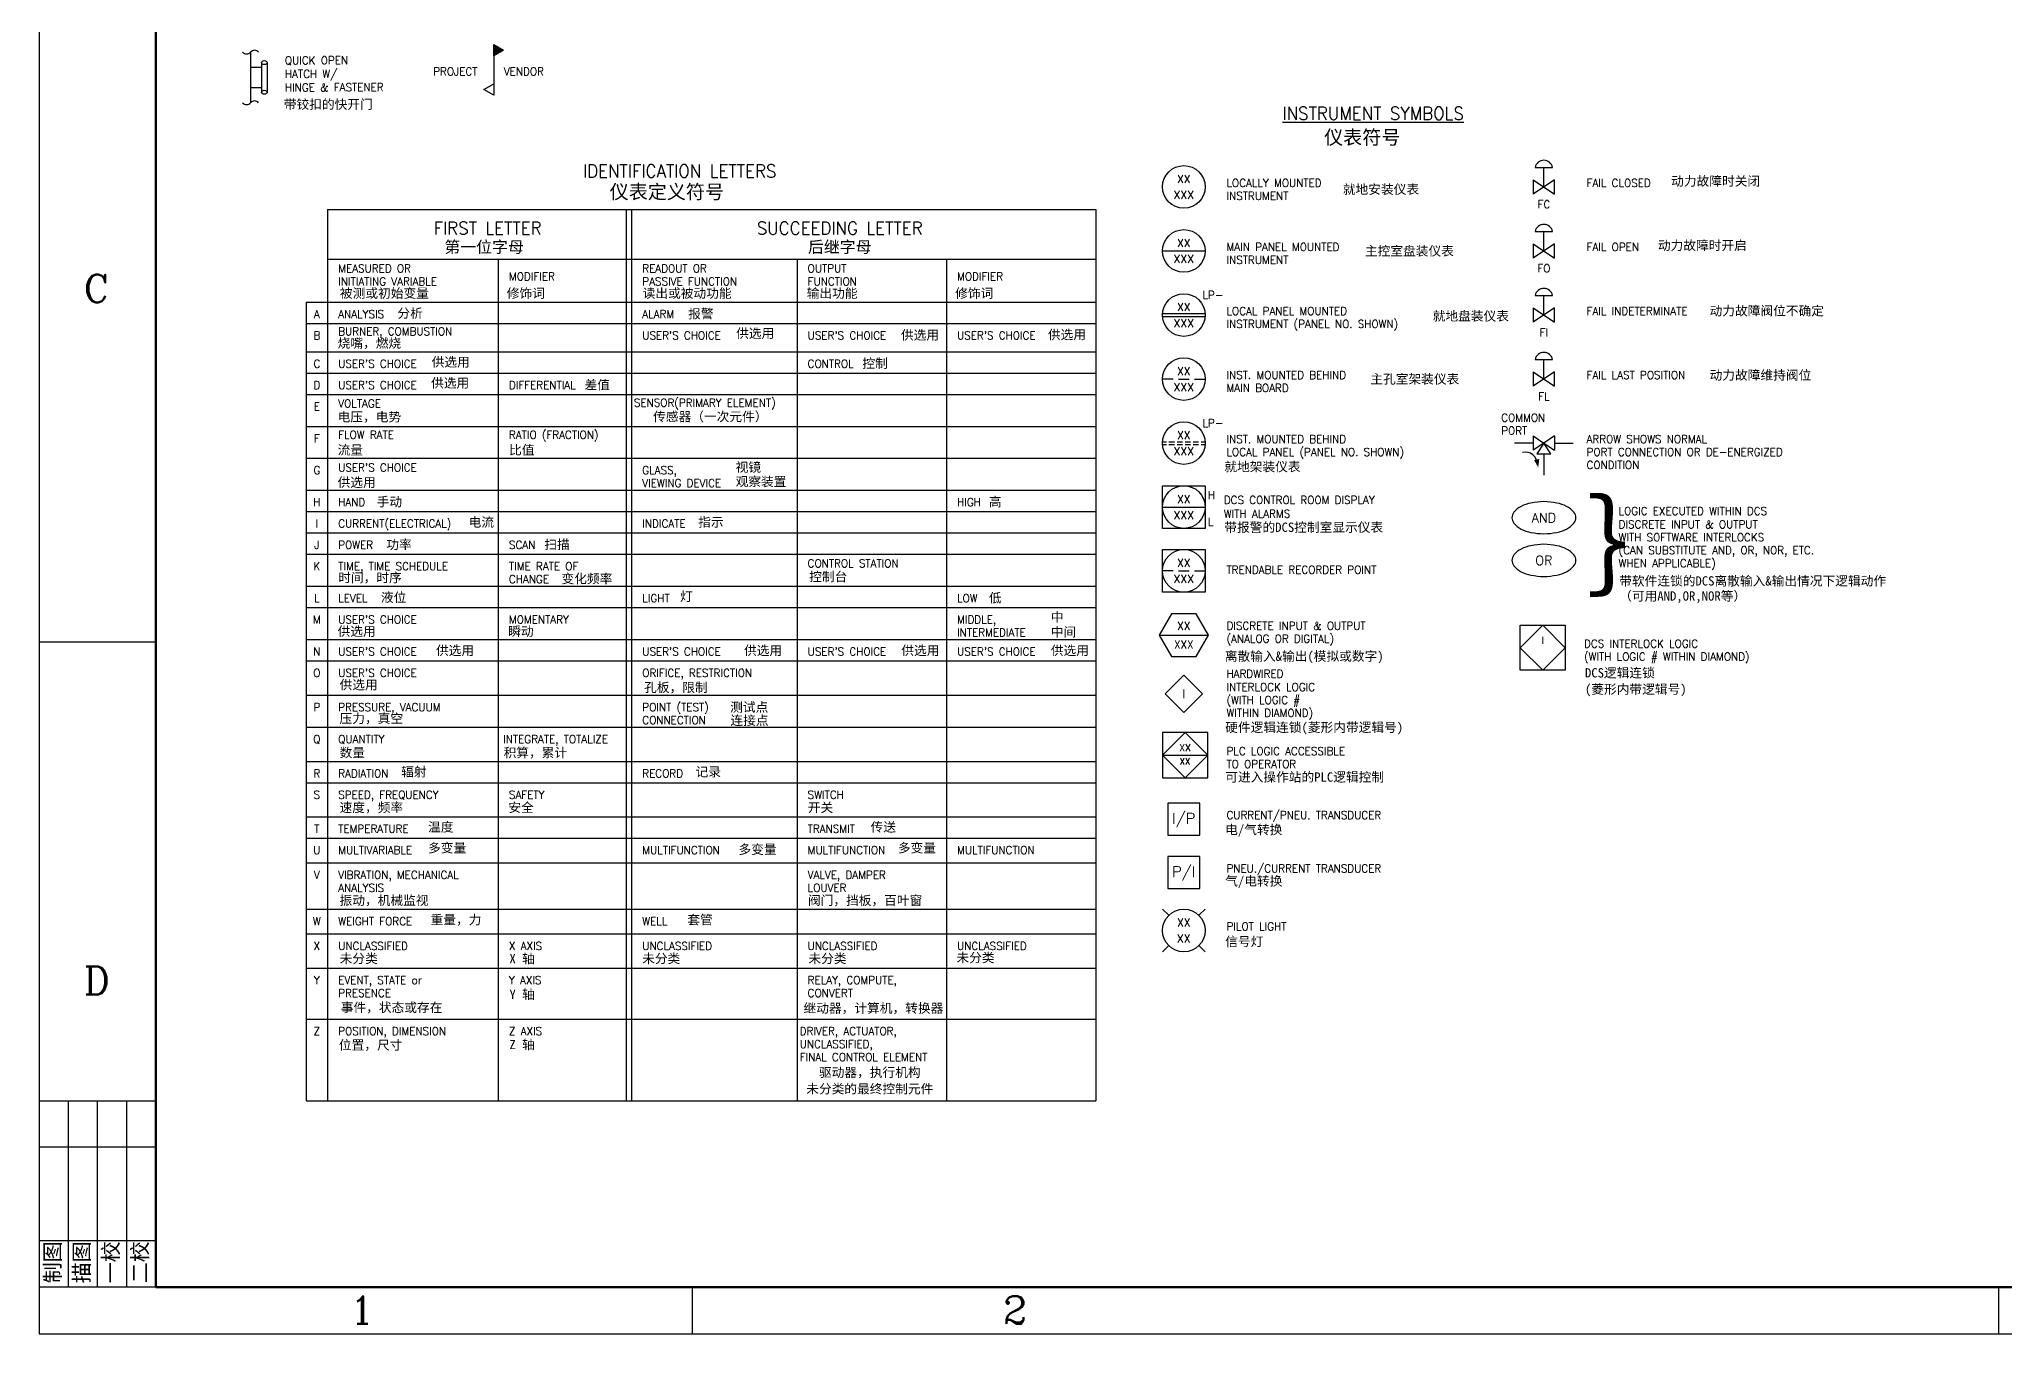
# Model space of a CAD drawing. Extents: x -384 to 457, y -225 to 369.
# Drawn here: x -384.4 to 37.4, y -225.4 to 52.4 of the extents above; entities that cross this region are included whole.
import ezdxf
from ezdxf.enums import TextEntityAlignment as Align

# ---------------------------------------------------------------- set-up
doc = ezdxf.new("R2010")
doc.units = 0
doc.header["$LTSCALE"] = 0.5
doc.header["$MEASUREMENT"] = 0
doc.layers.get('0').update_dxf_attribs({"linetype": 'CONTINUOUS'})
for name, color, linetype in [('EQUIPMENT', 1, 'CONTINUOUS'), ('INSTRUMENTS', 3, 'CONTINUOUS'), ('TEXT', 4, 'CONTINUOUS'), ('TEXTINST', 3, 'CONTINUOUS')]:
    doc.layers.add(name, color=color, linetype=linetype)
doc.styles.add('hz', font='SimSun.ttf')
doc.styles.add('ROMANC', font='ROMANC')
doc.styles.add('ROMANS', font='romans', dxfattribs={"width": 0.95, "height": 0.09375})

# ---------------------------------------------------------------- blocks, each defined once
blk = doc.blocks.new('LM-INS')
at = {"layer": 'INSTRUMENTS'}
blk.add_circle((0.25, 0), 0.25, dxfattribs=at)
at = {"layer": 'TEXTINST', "style": 'ROMANS'}
for tag, height, p in [('MAJOR', 0.092839, (0.25, 0.046875)), ('MINOR', 0.0937, (0.25, -0.140625))]:
    blk.add_attdef(tag, text='', height=height, dxfattribs=at).set_placement(p, align=Align.CENTER)
blk = doc.blocks.new('BM-INS')
at = {"layer": 'INSTRUMENTS'}
blk.add_circle((0.25, 0), 0.25, dxfattribs=at)
at = {"layer": 'TEXTINST'}
blk.add_line((0, 0), (0.5, 0), dxfattribs=at)
at = {"layer": 'TEXTINST', "style": 'ROMANS'}
for tag, height, p in [('MAJOR', 0.092839, (0.25, 0.046875)), ('MINOR', 0.0937, (0.25, -0.140625))]:
    blk.add_attdef(tag, text='', height=height, dxfattribs=at).set_placement(p, align=Align.CENTER)
blk = doc.blocks.new('LBM-INS')
at = {"layer": 'INSTRUMENTS'}
for p, q in [((0, 0.016), (0.5, 0.016)), ((0, -0.016), (0.5, -0.016))]:
    blk.add_line(p, q, dxfattribs=at)
blk.add_circle((0.25, 0), 0.25, dxfattribs=at)
at = {"layer": 'TEXTINST', "style": 'ROMANS'}
for tag, height, p in [('MAJOR', 0.0928, (0.25, 0.047)), ('MINOR', 0.0937, (0.25, -0.141))]:
    blk.add_attdef(tag, text='', height=height, dxfattribs=at).set_placement(p, align=Align.CENTER)
blk = doc.blocks.new('BOB-INS')
at = {"layer": 'INSTRUMENTS'}
for p, q in [((0.125, 0), (0, 0)), ((0.1875, 0), (0.3125, 0)), ((0.375, 0), (0.5, 0))]:
    blk.add_line(p, q, dxfattribs=at)
blk.add_circle((0.25, 0), 0.25, dxfattribs=at)
at = {"layer": 'TEXTINST', "style": 'ROMANS'}
for tag, height, p in [('MAJOR', 0.092839, (0.25, 0.046875)), ('MINOR', 0.0937, (0.25, -0.140625))]:
    blk.add_attdef(tag, text='', height=height, dxfattribs=at).set_placement(p, align=Align.CENTER)
blk = doc.blocks.new('BLBMINS')
at = {"layer": 'INSTRUMENTS'}
for p, q in [((0, 0.016), (0.047, 0.016)), ((0.073, 0.016), (0.141, 0.016)), ((0.172, 0.016), (0.234, 0.016)), ((0.266, 0.016), (0.328, 0.016)), ((0.359, 0.016), (0.422, 0.016)), ((0.453, 0.016), (0.5, 0.016)), ((0, -0.016), (0.047, -0.016)), ((0.073, -0.016), (0.141, -0.016)), ((0.172, -0.016), (0.234, -0.016)), ((0.266, -0.016), (0.328, -0.016)), ((0.359, -0.016), (0.422, -0.016)), ((0.453, -0.016), (0.5, -0.016))]:
    blk.add_line(p, q, dxfattribs=at)
blk.add_circle((0.25, 0), 0.25, dxfattribs=at)
at = {"layer": 'TEXTINST', "style": 'ROMANS'}
for tag, height, p in [('MAJOR', 0.0928, (0.25, 0.047)), ('MINOR', 0.0937, (0.25, -0.141))]:
    blk.add_attdef(tag, text='', height=height, dxfattribs=at).set_placement(p, align=Align.CENTER)
blk = doc.blocks.new('DCS')
at = {"layer": 'INSTRUMENTS'}
for p, q in [((-0.25, 0.25), (0.25, 0.25)), ((-0.25, -0.25), (-0.25, 0.25)), ((0.25, 0.25), (0.25, -0.25)), ((0.25, -0.25), (-0.25, -0.25))]:
    blk.add_line(p, q, dxfattribs=at)
blk = doc.blocks.new('CONNECTN')
at = {"layer": 'INSTRUMENTS'}
for p, q in [((0.265, 0.265), (0, 0)), ((0.53, 0), (0.265, 0.265)), ((0, 0), (0.265, -0.265)), ((0, 0), (0.53, 0)), ((0.265, -0.265), (0.53, 0))]:
    blk.add_line(p, q, dxfattribs=at)
at = {"layer": 'INSTRUMENTS', "style": 'ROMANS'}
for tag, height, p in [('MAJOR', 0.08, (0.265, 0.047)), ('MINOR', 0.072, (0.265, -0.109))]:
    blk.add_attdef(tag, text='', height=height, dxfattribs=at).set_placement(p, align=Align.CENTER)
blk = doc.blocks.new('PLC')
at = {"layer": 'INSTRUMENTS'}
for p, q in [((0, 0.265625), (0, -0.265625)), ((0.53125, 0.265625), (0, 0.265625)), ((0.53125, -0.265625), (0.53125, 0.265625)), ((0, -0.265625), (0.53125, -0.265625))]:
    blk.add_line(p, q, dxfattribs=at)
blk = doc.blocks.new('PFD')
at = {"layer": 'EQUIPMENT'}
for p, q in [((0.375, 0.1875), (0, 0.1875)), ((0, 0.1875), (0, -0.1875)), ((0.375, -0.1875), (0.375, 0.1875)), ((0, -0.1875), (0.375, -0.1875))]:
    blk.add_line(p, q, dxfattribs=at)
at = {"layer": 'TEXT', "style": 'ROMANS'}
blk.add_attdef('PFD', text='', height=0.125, dxfattribs=at).set_placement((0.1875, 0), align=Align.MIDDLE)
blk = doc.blocks.new('PILOTLT')
at = {"layer": 'INSTRUMENTS'}
for p, q in [((-0.25, 0.25), (-0.177, 0.177)), ((0.177, 0.177), (0.25, 0.25)), ((-0.25, -0.25), (-0.177, -0.177)), ((0.177, -0.177), (0.25, -0.25))]:
    blk.add_line(p, q, dxfattribs=at)
blk = doc.blocks.new('PRES-VLV')
at = {"layer": 'INSTRUMENTS'}
for p, q in [((0, 0.083), (0.25, -0.083)), ((0.25, 0.083), (0, -0.083)), ((0, 0.083), (0, -0.083)), ((0.023, 0.229), (0.227, 0.229)), ((0.125, 0), (0.125, 0.229)), ((0.25, -0.083), (0.25, 0.083))]:
    blk.add_line(p, q, dxfattribs=at)
blk.add_arc((0.125, 0.208), 0.104, 11.537, 168.463, dxfattribs=at)
blk = doc.blocks.new('3WAY')
at = {"layer": 'INSTRUMENTS'}
for p, q in [((0, 0.083), (0.125, 0)), ((0, 0.083), (0, -0.083)), ((0.125, 0), (0, -0.083)), ((0.125, 0), (0.042, -0.125)), ((0.25, 0.083), (0.125, 0)), ((0.208, -0.125), (0.125, 0)), ((0.125, 0), (0.25, -0.083)), ((0.25, 0.083), (0.25, -0.083)), ((0.042, -0.125), (0.208, -0.125))]:
    blk.add_line(p, q, dxfattribs=at)
blk = doc.blocks.new('DE')
at = {"layer": 'INSTRUMENTS'}
blk.add_arc((0.033, -0.136), 0.139, 357.9454, 103.4758, dxfattribs=at)
blk.add_solid([(0.184, -0.176), (0.196, -0.077), (0.135, -0.09), (0.196, -0.077)], dxfattribs=at)
blk = doc.blocks.new('INTRLOCK')
at = {"layer": 'INSTRUMENTS'}
for p, q in [((0.219, 0.219), (0, 0)), ((0, 0), (0.219, -0.219)), ((0.438, 0), (0.219, 0.219)), ((0.219, -0.219), (0.438, 0))]:
    blk.add_line(p, q, dxfattribs=at)
at = {"layer": 'INSTRUMENTS', "style": 'ROMANS'}
blk.add_attdef('INTERLOCK', text='', height=0.103, dxfattribs=at).set_placement((0.219, 0), align=Align.MIDDLE)
blk = doc.blocks.new('COMPPNT')
at = {"layer": 'INSTRUMENTS'}
blk.add_lwpolyline([(0, 0, 0.174705), (0.023, -0.064, 0.104203), (0.11, -0.133, 0.064948), (0.223, -0.172, 0.051099), (0.375, -0.188, 0.051099), (0.527, -0.172, 0.064948), (0.64, -0.133, 0.104203), (0.727, -0.064, 0.174705), (0.75, 0, 0.174705), (0.727, 0.064, 0.104203), (0.64, 0.133, 0.064948), (0.527, 0.172, 0.051099), (0.375, 0.188, 0.051099), (0.223, 0.172, 0.064948), (0.11, 0.133, 0.104203), (0.023, 0.064, 0.174705)], format="xyb", close=True, dxfattribs=at)
at = {"layer": 'TEXTINST', "style": 'ROMANS'}
blk.add_attdef('COMPPOINT', text='', height=0.11, dxfattribs=at).set_placement((0.375, 0), align=Align.MIDDLE)
blk = doc.blocks.new('B18')
at = {"layer": 'INSTRUMENTS'}
for centre, start, end in [((0.041, 0.047), 131.1859, 228.8141), ((-0.041, -0.047), 311.1859, 48.8141)]:
    blk.add_arc(centre, 0.0623, start, end, dxfattribs=at)
blk = doc.blocks.new('M9')
at = {"layer": 'INSTRUMENTS'}
for p, q in [((-0.265, 0.265), (0.265, 0.265)), ((-0.265, -0.265), (-0.265, 0.265)), ((0, 0.265), (-0.265, 0)), ((0.265, 0), (0, 0.265)), ((0.265, 0.265), (0.265, -0.265)), ((-0.265, 0), (0, -0.265)), ((0, -0.265), (0.265, 0)), ((0.265, -0.265), (-0.265, -0.265))]:
    blk.add_line(p, q, dxfattribs=at)
at = {"layer": 'INSTRUMENTS', "style": 'ROMANS'}
for tag, height, p in [('INTERLOCK', 0.08, (0, 0.047)), ('INTERLOCK-NO', 0.072, (0, -0.109))]:
    blk.add_attdef(tag, text='', height=height, dxfattribs=at).set_placement(p, align=Align.CENTER)

msp = doc.modelspace()

# ---------------------------------------------------------------- hatches: boundary and pattern name
at = {"layer": 'TEXT'}
h = msp.add_hatch(dxfattribs=at)
h.set_pattern_fill('ANSI31', color=256, scale=0.915909, style=0)
h.set_pattern_definition([(45, (-359.14193, -203.1002), (-0.08095569, 0.08095569), [])])
h.paths.add_polyline_path([(-284.76, 50.1), (-286.85, 48.9), (-286.85, 51.31)])

# ---------------------------------------------------------------- linework, layer by layer
at = {"color": 1}
for p, q in [((-384.37, 368.65), (-384.37, -225.35)), ((-384.37, -76.85), (-359.37, -76.85)), ((-384.37, -175.35), (-359.37, -175.35)), ((-378.12, -215.35), (-378.12, -175.35)), ((-371.87, -215.35), (-371.87, -175.35)), ((-365.62, -215.35), (-365.62, -175.35)), ((-359.37, -185.35), (-384.37, -185.35)), ((-384.37, -205.35), (-359.37, -205.35)), ((-359.37, -215.35), (-384.37, -215.35)), ((-244.2, -225.35), (-244.2, -215.35)), ((36.14, -225.35), (36.14, -215.35)), ((-384.37, -225.35), (456.63, -225.35))]:
    msp.add_line(p, q, dxfattribs=at)
at = {"color": 1, "const_width": 0.5}
for points in [[(446.63, -215.35), (446.63, 358.65), (-359.37, 358.65), (-359.37, -215.35)], [(-359.37, -215.35), (446.63, -215.35)]]:
    msp.add_lwpolyline(points, dxfattribs=at)
at = {"layer": 'EQUIPMENT'}
for p, q in [((-286.85, 51.31), (-286.85, 40.45)), ((-339.03, 49.69), (-339.03, 38.83)), ((-339.03, 46.44), (-336.67, 46.44)), ((-336.67, 47.44), (-336.67, 41.08)), ((-335.5, 47.44), (-335.5, 41.08)), ((-339.03, 42.07), (-336.67, 42.07)), ((-63.76, -34.21), (-67.77, -34.21)), ((-61.47, -36.5), (-61.47, -41.07)), ((-59.18, -34.21), (-55.17, -34.21))]:
    msp.add_line(p, q, dxfattribs=at)
for centre in [(-336.08, 47.44), (-336.08, 41.08)]:
    msp.add_ellipse(centre, major_axis=(-0.583, 0), ratio=0.732871, dxfattribs=at)
at = {"layer": 'INSTRUMENTS'}
for p, q in [((-141.4, -70.84), (-144.04, -75.42)), ((-136.11, -70.84), (-141.4, -70.84)), ((-133.46, -75.42), (-136.11, -70.84)), ((-144.04, -75.42), (-141.4, -80)), ((-144.04, -75.42), (-133.46, -75.42)), ((-136.11, -80), (-133.46, -75.42)), ((-141.4, -80), (-136.11, -80))]:
    msp.add_line(p, q, dxfattribs=at)
at = {"layer": 'TEXT'}
for p, q in [((-322.51, 15.92), (-322.51, -175.4)), ((-322.51, 15.92), (-157.61, 15.92)), ((-258.39, 15.92), (-258.39, -175.4)), ((-257.25, 15.92), (-257.25, -175.4)), ((-157.61, 15.92), (-157.61, -175.4)), ((-322.51, 5.27), (-157.61, 5.27)), ((-285.87, 5.27), (-285.87, -175.4)), ((-221.76, 5.27), (-221.76, -175.4)), ((-189.7, 5.27), (-189.7, -175.4)), ((-327.09, -3.97), (-327.09, -175.4)), ((-327.09, -3.97), (-157.61, -3.97)), ((-327.09, -8.55), (-157.61, -8.55)), ((-327.09, -14.61), (-157.61, -14.61)), ((-327.09, -19.19), (-157.61, -19.19)), ((-327.09, -23.77), (-157.61, -23.77)), ((-327.09, -30.64), (-157.61, -30.64)), ((-327.09, -37.46), (-157.61, -37.46)), ((-327.09, -44.33), (-157.61, -44.33)), ((-327.09, -48.9), (-157.61, -48.9)), ((-327.09, -53.48), (-157.61, -53.48)), ((-327.09, -58.06), (-157.61, -58.06)), ((-327.09, -64.93), (-157.61, -64.93)), ((-327.09, -69.51), (-157.61, -69.51)), ((-327.09, -76.38), (-157.61, -76.38)), ((-327.09, -80.96), (-157.61, -80.96)), ((-327.09, -88.31), (-157.61, -88.31)), ((-327.09, -95.18), (-169.09, -95.18)), ((-322.51, -95.18), (-157.61, -95.18)), ((-327.09, -102.54), (-169.09, -102.54)), ((-322.51, -102.54), (-157.61, -102.54)), ((-327.09, -107.11), (-169.09, -107.11)), ((-322.51, -107.11), (-157.61, -107.11)), ((-327.09, -114.41), (-169.09, -114.41)), ((-322.51, -114.41), (-157.61, -114.41)), ((-327.09, -118.99), (-169.09, -118.99)), ((-322.51, -118.99), (-157.61, -118.99)), ((-327.09, -124.31), (-169.09, -124.31)), ((-322.51, -124.31), (-157.61, -124.31)), ((-327.09, -134.25), (-169.09, -134.25)), ((-322.51, -134.25), (-157.61, -134.25)), ((-327.09, -139.56), (-169.09, -139.56)), ((-322.51, -139.56), (-157.61, -139.56)), ((-327.09, -146.88), (-169.09, -146.88)), ((-322.51, -146.88), (-157.61, -146.88)), ((-327.09, -157.84), (-169.09, -157.84)), ((-322.51, -157.84), (-157.61, -157.84)), ((-327.09, -175.4), (-169.09, -175.4)), ((-322.51, -175.4), (-157.61, -175.4))]:
    msp.add_line(p, q, dxfattribs=at)
for points in [[(-284.76, 50.1), (-286.85, 48.9), (-286.85, 51.31)], [(-288.94, 41.65), (-286.85, 42.86), (-286.85, 40.45)]]:
    msp.add_lwpolyline(points, close=True, dxfattribs=at)

# ---------------------------------------------------------------- block references
at = {"layer": 'INSTRUMENTS', "xscale": 18.31818181818182, "yscale": 18.31818181818182, "zscale": 18.31818181818182}
for name, p, values in [('COMPPNT', (-68.34, -50.23), {'COMPPOINT': 'AND'}), ('BOB-INS', (-143.33, -61.63), {'MAJOR': 'XX', 'MINOR': 'XXX'}), ('COMPPNT', (-68.34, -59.39), {'COMPPOINT': 'OR'}), ('M9', (-61.73, -78.13), {'INTERLOCK': 'I'}), ('INTRLOCK', (-142.76, -88.02), {'INTERLOCK': 'I'}), ('LM-INS', (-143.33, -138.81), {'MAJOR': 'XX', 'MINOR': 'XX'})]:
    msp.add_blockref(name, p, dxfattribs=at).add_auto_attribs(values)
for name, p in [('DCS', (-138.75, -61.63)), ('PILOTLT', (-138.75, -138.81))]:
    msp.add_blockref(name, p, dxfattribs=at)
at = {"layer": 'TEXT', "xscale": 18.31818181818182, "yscale": 18.31818181818182, "zscale": 18.31818181818182, "rotation": 90}
for p in [(-339.03, 49.69), (-339.03, 38.83)]:
    msp.add_blockref('B18', p, dxfattribs=at)
at = {"layer": 'TEXT', "xscale": 18.31818181818182, "yscale": 18.31818181818182, "zscale": 18.31818181818182}
for name, p, values in [('LM-INS', (-143.33, 20.75), {'MAJOR': 'XX', 'MINOR': 'XXX'}), ('BM-INS', (-143.33, 7.01), {'MAJOR': 'XX', 'MINOR': 'XXX'}), ('LBM-INS', (-143.33, -6.73), {'MAJOR': 'XX', 'MINOR': 'XXX'}), ('BOB-INS', (-143.33, -20.47), {'MAJOR': 'XX', 'MINOR': 'XXX'}), ('BLBMINS', (-143.33, -34.21), {'MAJOR': 'XX', 'MINOR': 'XXX'}), ('BM-INS', (-143.33, -47.94), {'MAJOR': 'XX', 'MINOR': 'XXX'}), ('CONNECTN', (-143.33, -101.18), {'MAJOR': 'XX', 'MINOR': 'XX'}), ('PFD', (-142.19, -114.92), {'PFD': 'I/P'}), ('PFD', (-142.19, -126.37), {'PFD': 'P/I'})]:
    msp.add_blockref(name, p, dxfattribs=at).add_auto_attribs(values)
for name, p in [('PRES-VLV', (-63.76, 20.75)), ('PRES-VLV', (-63.76, 7.01)), ('PRES-VLV', (-63.76, -6.73)), ('PRES-VLV', (-63.76, -20.47)), ('3WAY', (-63.76, -34.21)), ('DE', (-66.05, -36.21)), ('DCS', (-138.75, -47.94)), ('PLC', (-143.33, -101.18))]:
    msp.add_blockref(name, p, dxfattribs=at)

# ---------------------------------------------------------------- texts
at = {"color": 1, "style": 'ROMANC'}
for s, p in [('C', (-374.84, -4.04)), ('D', (-374.84, -152.54)), ('1', (-317.71, -223.27)), ('2', (-177.54, -223.27))]:
    msp.add_text(s, height=6, dxfattribs=at).set_placement(p)
at = {"color": 1, "style": 'hz'}
for s, p in [(' 制图', (-379.89, -216.78)), (' 描图', (-373.64, -216.78)), (' 一校', (-367.39, -216.78)), (' 二校', (-361.14, -216.78))]:
    msp.add_text(s, height=3.3, rotation=90, dxfattribs=at).set_placement(p)
at = {"layer": 'INSTRUMENTS'}
msp.add_text('}', height=17.03, dxfattribs=at).set_placement((-53.49, -63.26))
at = {"layer": 'INSTRUMENTS', "style": 'ROMANS', "width": 0.95}
for s, p in [('XX', (-138.75, -74.28)), ('XXX', (-138.75, -78.28))]:
    msp.add_text(s, height=1.717, dxfattribs=at).set_placement(p, align=Align.CENTER)
at = {"layer": 'TEXT', "style": 'ROMANS', "width": 0.95}
for s, height, p in [('QUICK OPEN', 1.717, (-331.66, 47.05)), ('HATCH W/', 1.717, (-331.66, 44.15)), ('HINGE & FASTENER', 1.7173, (-331.66, 41.25))]:
    msp.add_text(s, height=height, rotation=0.125, dxfattribs=at).set_placement(p)
for s, height, p in [('PROJECT', 1.717, (-299.85, 44.68)), ('VENDOR', 1.717, (-284.68, 44.68)), ('LOCALLY MOUNTED', 1.7173, (-129.59, 20.75)), ('FAIL CLOSED', 1.7173, (-52.31, 20.75)), ('INSTRUMENT', 1.717, (-129.59, 17.97)), ('MAIN PANEL MOUNTED', 1.7173, (-129.59, 7.01)), ('FAIL OPEN', 1.717, (-52.31, 7.01)), ('INSTRUMENT', 1.717, (-129.59, 4.23)), ('MEASURED OR', 1.7173, (-320.22, 2.4)), ('INITIATING VARIABLE', 1.7173, (-320.22, -0.38)), ('MODIFIER', 1.717, (-283.58, 0.69)), ('READOUT OR', 1.717, (-254.96, 2.4)), ('PASSIVE FUNCTION', 1.7173, (-254.96, -0.38)), ('OUTPUT', 1.717, (-219.47, 2.4)), ('FUNCTION', 1.717, (-219.47, -0.38)), ('MODIFIER', 1.717, (-187.41, 0.69)), ('LP-', 1.717, (-134.74, -3.29)), ('ANALYSIS', 1.717, (-320.22, -7.4)), ('ALARM', 1.717, (-254.96, -7.4)), ('LOCAL PANEL MOUNTED', 1.7173, (-129.59, -6.73)), ('INSTRUMENT (PANEL NO. SHOWN)', 1.7173, (-129.59, -9.51)), ('FAIL INDETERMINATE', 1.7173, (-52.31, -6.73)), ('BURNER, COMBUSTION', 1.7173, (-320.22, -11.1)), ("USER'S CHOICE", 1.7173, (-254.96, -11.98)), ("USER'S CHOICE", 1.7173, (-219.47, -11.98)), ("USER'S CHOICE", 1.7173, (-187.41, -11.98)), ("USER'S CHOICE", 1.7173, (-320.22, -18.05)), ('CONTROL', 1.717, (-219.47, -18.05)), ("USER'S CHOICE", 1.7173, (-320.22, -22.63)), ('DIFFERENTIAL', 1.7173, (-283.58, -22.63)), ('INST. MOUNTED BEHIND', 1.7173, (-129.59, -20.47)), ('FAIL LAST POSITION', 1.7173, (-52.31, -20.47)), ('VOLTAGE', 1.717, (-320.22, -26.58)), ('SENSOR(PRIMARY ELEMENT)', 1.7173, (-256.76, -26.41)), ('MAIN BOARD', 1.717, (-129.59, -23.25)), ('LP-', 1.717, (-134.74, -30.77)), ('COMMON', 1.717, (-70.63, -29.63)), ('FLOW RATE', 1.717, (-320.22, -33.29)), ('RATIO (FRACTION)', 1.7173, (-283.58, -33.29)), ('INST. MOUNTED BEHIND', 1.7173, (-129.59, -34.21)), ('PORT', 1.717, (-70.63, -32.41)), ('ARROW SHOWS NORMAL', 1.7173, (-52.31, -34.21)), ('LOCAL PANEL (PANEL NO. SHOWN)', 1.7173, (-129.59, -36.99)), ('PORT CONNECTION OR DE-ENERGIZED', 1.7173, (-52.31, -36.99)), ("USER'S CHOICE", 1.7173, (-320.22, -40.33)), ('VIEWING DEVICE', 1.7173, (-254.96, -43.67)), ('GLASS,', 1.717, (-254.96, -40.89)), ('CONDITION', 1.717, (-52.31, -39.77)), ('HAND', 1.717, (-320.22, -47.76)), ('HIGH', 1.717, (-187.41, -47.76)), ('H', 1.72, (-133.6, -46.23)), ('DCS CONTROL ROOM DISPLAY', 1.7173, (-130.16, -47.29)), ('CURRENT(ELECTRICAL)', 1.7173, (-320.22, -52.34)), ('L', 1.72, (-133.6, -51.95)), ('WITH ALARMS', 1.7173, (-130.16, -50.23)), ('LOGIC EXECUTED WITHIN DCS', 1.7173, (-45.44, -49.66)), ('INDICATE', 1.717, (-254.96, -52.34)), ('WITH SOFTWARE INTERLOCKS', 1.7173, (-45.44, -55.3)), ('DISCRETE INPUT & OUTPUT', 1.7173, (-45.44, -52.52)), ('POWER', 1.717, (-320.22, -56.92)), ('SCAN', 1.717, (-283.58, -56.92)), ('WHEN APPLICABLE)', 1.7173, (-45.44, -60.87)), ('(CAN SUBSTITUTE AND, OR, NOR, ETC.', 1.7173, (-45.44, -58.08)), ('TIME, TIME SCHEDULE', 1.7173, (-320.22, -61.5)), ('TIME RATE OF', 1.7173, (-283.58, -61.5)), ('CHANGE', 1.717, (-283.58, -64.28)), ('CONTROL STATION', 1.7173, (-219.47, -60.89)), ('TRENDABLE RECORDER POINT', 1.7173, (-129.59, -62.26)), ('LEVEL', 1.717, (-320.22, -68.37)), ('LIGHT', 1.717, (-254.96, -68.37)), ('LOW', 1.717, (-187.41, -68.37)), ("USER'S CHOICE", 1.7173, (-320.22, -72.95)), ('MOMENTARY', 1.717, (-283.58, -72.95)), ('MIDDLE,', 1.717, (-187.41, -72.95)), ('INTERMEDIATE', 1.7173, (-187.41, -75.73)), ('DISCRETE INPUT & OUTPUT', 1.7173, (-129.59, -74.28)), ('(ANALOG OR DIGITAL)', 1.7173, (-129.59, -77.06)), ("USER'S CHOICE", 1.7173, (-320.22, -79.82)), ("USER'S CHOICE", 1.7173, (-254.96, -79.82)), ("USER'S CHOICE", 1.7173, (-219.47, -79.82)), ("USER'S CHOICE", 1.7173, (-187.41, -79.82)), ('DCS INTERLOCK LOGIC', 1.7173, (-52.85, -78.13)), ('(WITH LOGIC # WITHIN DIAMOND)', 1.7173, (-52.85, -80.91)), ("USER'S CHOICE", 1.7173, (-320.22, -84.4)), ('ORIFICE, RESTRICTION', 1.7173, (-254.96, -84.4)), ('HARDWIRED', 1.717, (-129.59, -84.58)), ('INTERLOCK LOGIC', 1.7173, (-129.59, -87.44)), ('(WITH LOGIC #', 1.7173, (-129.59, -90.22)), ('PRESSURE, VACUUM', 1.7173, (-320.22, -91.75)), ('POINT (TEST)', 1.7173, (-254.96, -91.75)), ('WITHIN DIAMOND)', 1.7173, (-129.59, -93)), ('QUANTITY', 1.717, (-320.22, -98.62)), ('INTEGRATE, TOTALIZE', 1.7173, (-284.83, -98.62)), ('CONNECTION', 1.717, (-254.96, -94.53)), ('PLC LOGIC ACCESSIBLE', 1.7173, (-129.59, -101.18)), ('RADIATION', 1.717, (-320.22, -105.97)), ('RECORD', 1.717, (-254.96, -105.97)), ('TO OPERATOR', 1.7173, (-129.59, -103.96)), ('SPEED, FREQUENCY', 1.7173, (-320.22, -110.55)), ('SAFETY', 1.717, (-283.58, -110.55)), ('SWITCH', 1.717, (-219.47, -110.55)), ('CURRENT/PNEU. TRANSDUCER', 1.7173, (-129.59, -114.92)), ('TEMPERATURE', 1.7173, (-320.22, -117.84)), ('TRANSMIT', 1.717, (-219.47, -117.84)), ('MULTIVARIABLE', 1.7173, (-320.22, -122.42)), ('MULTIFUNCTION', 1.7173, (-254.96, -122.42)), ('MULTIFUNCTION', 1.7173, (-219.47, -122.42)), ('MULTIFUNCTION', 1.7173, (-187.41, -122.42)), ('VIBRATION, MECHANICAL', 1.7173, (-320.22, -127.74)), ('VALVE, DAMPER', 1.7173, (-219.47, -127.74)), ('PNEU./CURRENT TRANSDUCER', 1.7173, (-129.59, -126.37)), ('ANALYSIS', 1.717, (-320.22, -130.52)), ('LOUVER', 1.717, (-219.47, -130.52)), ('WEIGHT FORCE', 1.7173, (-320.22, -137.69)), ('WELL', 1.717, (-254.96, -137.69)), ('PILOT LIGHT', 1.7173, (-129.59, -138.81)), ('UNCLASSIFIED', 1.7173, (-320.22, -143)), ('X AXIS', 1.717, (-283.58, -143)), ('UNCLASSIFIED', 1.7173, (-254.96, -143)), ('UNCLASSIFIED', 1.7173, (-219.47, -143)), ('UNCLASSIFIED', 1.7173, (-187.41, -143)), ('EVENT, STATE or', 1.7173, (-320.22, -150.32)), ('PRESENCE', 1.717, (-320.22, -153.1)), ('Y AXIS', 1.717, (-283.58, -150.32)), ('CONVERT', 1.717, (-219.47, -153.1)), ('RELAY, COMPUTE,', 1.7173, (-219.47, -150.32)), ('POSITION, DIMENSION', 1.7173, (-320.22, -161.27)), ('Z AXIS', 1.717, (-283.58, -161.27)), ('DRIVER, ACTUATOR,', 1.7173, (-221.18, -161.27)), ('UNCLASSIFIED,', 1.7173, (-221.18, -164.06)), ('FINAL CONTROL ELEMENT', 1.7173, (-221.18, -166.84))]:
    msp.add_text(s, height=height, dxfattribs=at).set_placement(p)
at = {"layer": 'TEXT', "style": 'hz'}
for s, p in [('带铰扣的快开门', (-331.9, 37.51)), ('就地安装仪表', (-104.62, 19.25)), ('动力故障时关闭', (-34.16, 21.01)), ('动力故障时开启', (-37, 7.22)), ('主控室盘装仪表', (-99.87, 6.02)), ('被测或初始变量', (-319.85, -3.05)), ('修饰词', (-284.05, -3.05)), ('读出或被动功能', (-254.89, -3.05)), ('输出功能', (-219.67, -3.05)), ('修饰词', (-187.81, -3.05)), ('分析', (-307.51, -7.34)), ('报警', (-245.13, -7.47)), ('就地盘装仪表', (-85.33, -7.94)), ('动力故障阀位不确定', (-25.91, -6.83)), ('烧嘴，燃烧', (-320.35, -13.76)), ('供选用', (-234.82, -11.65)), ('供选用', (-199.46, -12.01)), ('供选用', (-167.92, -11.93)), ('供选用', (-300.16, -17.81)), ('控制', (-207.73, -18.1)), ('供选用', (-300.29, -22.31)), ('差值', (-267.36, -22.72)), ('主孔室架装仪表', (-98.72, -21.46)), ('动力故障维持阀位', (-25.91, -20.62)), ('电压，电势', (-320.35, -29.59)), ('传感器（一次元件）', (-252.64, -29.53)), ('流量', (-320.35, -36.69)), ('比值', (-283.55, -36.69)), ('供选用', (-320.35, -43.64)), ('观察装置', (-234.93, -43.47)), ('视镜', (-234.93, -40.38)), ('就地架装仪表', (-130.05, -40.28)), ('手动', (-311.96, -47.8)), ('高', (-180.59, -47.8)), ('电流', (-292.24, -52.17)), ('指示', (-242.97, -52.17)), ('功率', (-309.91, -56.98)), ('扫描', (-276, -56.98)), ('带报警的DCS控制室显示仪表', (-130.05, -53.28)), ('时间，时序', (-320.22, -64.08)), ('变化频率', (-272.3, -64.3)), ('控制台', (-219.14, -63.87)), ('带软件连锁的DCS离散输入&输出情况下逻辑动作', (-45.31, -64.79)), ('液位', (-311.06, -68.33)), ('灯', (-246.87, -68.12)), ('低', (-180.59, -68.43)), ('（可用AND,OR,NOR等）', (-45.31, -68.03)), ('中', (-167.29, -72.53)), ('供选用', (-320.35, -75.61)), ('瞬动', (-283.74, -75.61)), ('中间', (-167.29, -75.74)), ('供选用', (-299.23, -79.72)), ('供选用', (-233.12, -79.72)), ('供选用', (-199.37, -79.72)), ('供选用', (-167.29, -79.72)), ('离散输入&输出(模拟或数字)', (-129.95, -80.95)), ('DCS逻辑连锁', (-52.66, -84.52)), ('供选用', (-319.93, -87.08)), ('孔板，限制', (-254.57, -87.65)), ('(菱形内带逻辑号)', (-52.66, -88.03)), ('压力，真空', (-319.93, -94.31)), ('测试点', (-236.11, -91.88)), ('连接点', (-236.05, -94.72)), ('硬件逻辑连锁(菱形内带逻辑号)', (-129.86, -96.22)), ('数量', (-319.93, -101.65)), ('积算，累计', (-284.73, -101.65)), ('辐射', (-306.73, -105.76)), ('记录', (-243.53, -105.76)), ('可进入操作站的PLC逻辑控制', (-129.86, -106.88)), ('速度，频率', (-319.93, -113.42)), ('安全', (-283.72, -113.42)), ('开关', (-219.44, -113.42)), ('温度', (-300.94, -117.61)), ('传送', (-205.97, -117.61)), ('电/气转换', (-129.86, -118.17)), ('多变量', (-300.94, -122.08)), ('多变量', (-234.32, -122.41)), ('多变量', (-200.11, -122.08)), ('气/电转换', (-129.86, -129.2)), ('振动，机械监视', (-319.93, -133.35)), ('阀门，挡板，百叶窗', (-219.42, -133.35)), ('信号灯', (-129.86, -142.18))]:
    msp.add_text(s, height=2, dxfattribs=at).set_placement(p)
at = {"layer": 'TEXT', "style": 'ROMANS', "width": 0.95}
for s, height, p in [('%%UINSTRUMENT SYMBOLS', 2.7477, (-98.11, 35.18)), ('IDENTIFICATION LETTERS', 2.7477, (-246.94, 22.79)), ('FC', 1.717, (-61.47, 16.17)), ('FIRST LETTER', 2.7477, (-288.16, 10.53)), ('SUCCEEDING LETTER', 2.7477, (-212.6, 10.53)), ('FO', 1.717, (-61.47, 2.43)), ('A', 1.72, (-324.8, -7.4)), ('B', 1.72, (-324.8, -11.98)), ('FI', 1.717, (-61.47, -11.31)), ('C', 1.72, (-324.8, -18.05)), ('D', 1.72, (-324.8, -22.63)), ('FL', 1.717, (-61.47, -25.05)), ('E', 1.72, (-324.8, -27.21)), ('F', 1.72, (-324.8, -34.08)), ('G', 1.72, (-324.8, -40.89)), ('H', 1.72, (-324.8, -47.76)), ('I', 1.72, (-324.8, -52.34)), ('J', 1.72, (-324.8, -56.92)), ('K', 1.72, (-324.8, -61.5)), ('L', 1.72, (-324.8, -68.37)), ('M', 1.72, (-324.8, -72.95)), ('N', 1.72, (-324.8, -79.82)), ('O', 1.72, (-324.8, -84.4)), ('P', 1.72, (-324.8, -91.75)), ('Q', 1.72, (-324.8, -98.62)), ('R', 1.72, (-324.8, -105.97)), ('S', 1.72, (-324.8, -110.55)), ('T', 1.72, (-324.8, -117.84)), ('U', 1.72, (-324.8, -122.42)), ('V', 1.72, (-324.8, -127.74)), ('W', 1.72, (-324.8, -137.69)), ('X', 1.72, (-324.8, -143)), ('Y', 1.72, (-324.8, -150.32)), ('Z', 1.72, (-324.8, -161.27))]:
    msp.add_text(s, height=height, dxfattribs=at).set_placement(p, align=Align.CENTER)
at = {"layer": 'TEXT', "style": 'hz'}
for s, height, p in [('仪表符号', 3, (-100.45, 29.9)), ('仪表定义符号', 3, (-249.69, 18.22)), ('第一位字母', 2.5, (-288.91, 6.63)), ('后继字母', 2.5, (-212.59, 6.63)), ('重量，力', 2, (-294.94, -137.52)), ('套管', 2, (-242.56, -137.52)), ('未分类', 2, (-183.45, -145.64)), ('未分类', 2, (-315.81, -145.83)), ('X 轴', 2, (-280.75, -145.85)), ('未分类', 2, (-250.9, -145.83)), ('未分类', 2, (-215.22, -145.83)), ('Y 轴', 2, (-280.75, -153.51)), ('事件，状态或存在', 2, (-308.77, -156.34)), ('继动器，计算机，转换器', 2, (-205.36, -156.49)), ('位置，尺寸', 2, (-313.26, -164.39)), ('Z 轴', 2, (-280.75, -164.29)), ('驱动器，执行机构', 2, (-206.14, -170.26)), ('未分类的最终控制元件', 2, (-206.14, -173.8))]:
    msp.add_text(s, height=height, dxfattribs=at).set_placement(p, align=Align.CENTER)

doc.saveas('drawing.dxf')
